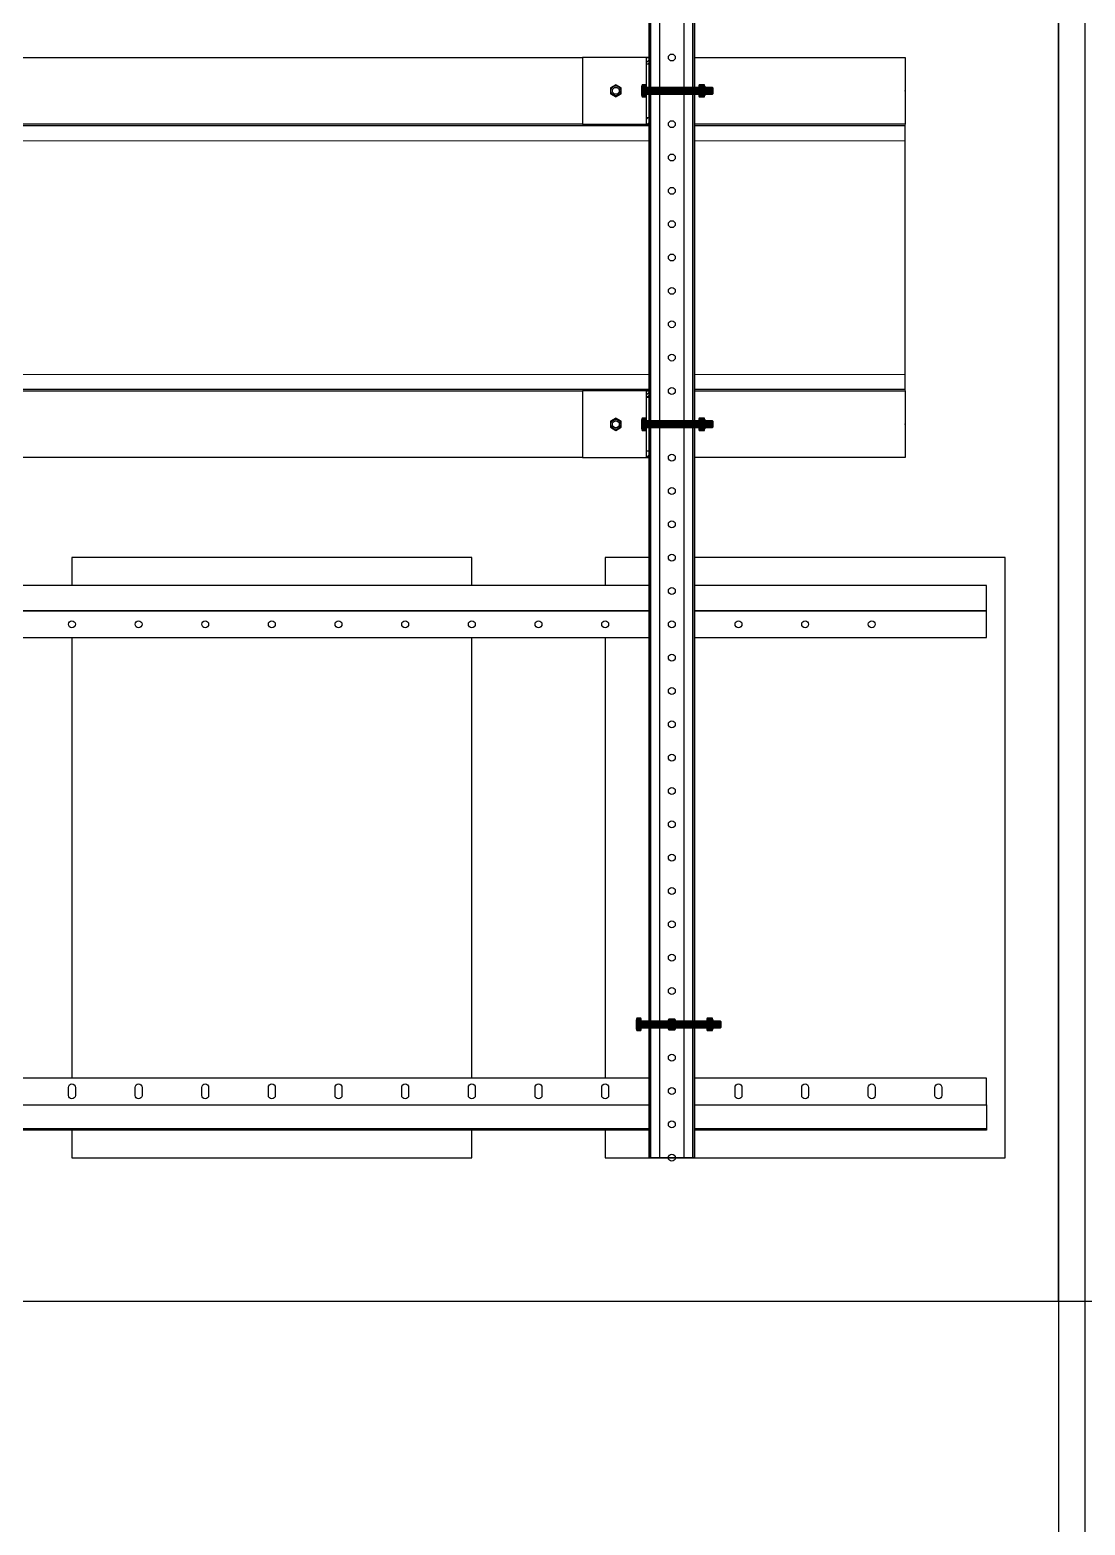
# Model space of a CAD drawing. Header units: millimetres. Extents: x -962357 to -591296, y -223672 to 59420.
# Drawn here: x -785361 to -784570, y -175394 to -174273 of the extents above; entities that cross this region are included whole.
import ezdxf
from ezdxf.enums import TextEntityAlignment as Align

# ---------------------------------------------------------------- set-up
doc = ezdxf.new("R2010")
doc.units = ezdxf.units.MM
for name, color, linetype in [('000 - H A T C H', 8, 'Continuous'), ('000 - WIPEOUT', 250, 'Continuous'), ('001 - ASCESSORIES', 251, 'Continuous'), ('A04_TUBE SERIES', 2, 'Continuous'), ('A11_ALU.SOLID SHEET', 2, 'Continuous')]:
    doc.layers.add(name, color=color, linetype=linetype)
doc.layers.add('A-GLAZ-CURT', color=2, linetype='Continuous', lineweight=9)
pattern_1 = [(110, (-0.5, 0), (-0.939693, -0.34202), []), (110, (-0.2012, 0.6409), (-0.939693, -0.34202), [1.25, -0.25, 0, -0.25])]

# ---------------------------------------------------------------- blocks, each defined once
blk = doc.blocks.new('*U4636')
at = {"layer": 'A11_ALU.SOLID SHEET', "color": 0}
blk.add_lwpolyline([(1025, -98.8), (1025, 98.8), (0, 98.8), (0, -98.8)], close=True, dxfattribs=at)
at = {"layer": 'Defpoints', "color": 250}
blk.add_point((0, 0), dxfattribs=at)
blk.add_text('AL.SHEET-HAT-TYPE-R', height=6, rotation=270, dxfattribs=at).set_placement((15, 0), align=Align.BOTTOM_CENTER)
blk = doc.blocks.new('*U4637')
blk.add_attdef('EXTR.OVL-LENGTH_', (-25, -59.1), '', height=5)
blk.add_wipeout([(-25, 0), (25, 0), (25, 7015), (-25, 7015)]).dxf.layer = '000 - WIPEOUT'
blk.add_point((0, 0))
at = {"layer": 'A04_TUBE SERIES', "color": 0}
blk.add_lwpolyline([(-25, 0), (25, 0), (25, 7015), (-25, 7015)], close=True, dxfattribs=at)
blk = doc.blocks.new('*U4873')
at = {"color": 3}
for points in [[(-225, -2850), (225, -2850), (225, -3150), (-225, -3150)], [(-225, -3250), (225, -3250), (225, -3550), (-225, -3550)]]:
    blk.add_wipeout(points, dxfattribs=at).dxf.layer = '000 - WIPEOUT'
at = {"layer": 'A11_ALU.SOLID SHEET', "color": 0, "linetype": 'ByBlock'}
for points in [[(-225, -3150), (225, -3150), (225, -2850), (-225, -2850)], [(-225, -3550), (225, -3550), (225, -3250), (-225, -3250)]]:
    blk.add_lwpolyline(points, close=True, dxfattribs=at)
blk = doc.blocks.new('*U4901')
at = {"linetype": 'ByBlock'}
blk.add_wipeout([(-3561, 0), (-2400, 0), (-2400, 39), (-3561, 39)], dxfattribs=at).dxf.layer = '001 - ASCESSORIES'
at = {"color": 1, "linetype": 'ByBlock'}
blk.add_lwpolyline([(-2400, 20), (-3561, 20), (-3561, 39), (-2400, 39)], close=True, dxfattribs=at)
for points in [[(-3527.6, 7), (-3527.6, 13, -1), (-3522.4, 13), (-3522.4, 7, -1)], [(-3477.6, 7), (-3477.6, 13, -1), (-3472.4, 13), (-3472.4, 7, -1)], [(-3427.6, 7), (-3427.6, 13, -1), (-3422.4, 13), (-3422.4, 7, -1)], [(-3377.6, 7), (-3377.6, 13, -1), (-3372.4, 13), (-3372.4, 7, -1)], [(-3327.6, 7), (-3327.6, 13, -1), (-3322.4, 13), (-3322.4, 7, -1)], [(-3277.6, 7), (-3277.6, 13, -1), (-3272.4, 13), (-3272.4, 7, -1)], [(-3227.6, 7), (-3227.6, 13, -1), (-3222.4, 13), (-3222.4, 7, -1)], [(-3177.6, 7), (-3177.6, 13, -1), (-3172.4, 13), (-3172.4, 7, -1)], [(-3127.6, 7), (-3127.6, 13, -1), (-3122.4, 13), (-3122.4, 7, -1)], [(-3077.6, 7), (-3077.6, 13, -1), (-3072.4, 13), (-3072.4, 7, -1)], [(-3027.6, 7), (-3027.6, 13, -1), (-3022.4, 13), (-3022.4, 7, -1)], [(-2977.6, 7), (-2977.6, 13, -1), (-2972.4, 13), (-2972.4, 7, -1)], [(-2927.6, 7), (-2927.6, 13, -1), (-2922.4, 13), (-2922.4, 7, -1)], [(-2877.6, 7), (-2877.6, 13, -1), (-2872.4, 13), (-2872.4, 7, -1)]]:
    blk.add_lwpolyline(points, format="xyb", close=True, dxfattribs=at)
at = {"layer": '001 - ASCESSORIES'}
blk.add_lwpolyline([(-3561, 39), (-2400, 39), (-2400, 37.8), (-3561, 37.8)], close=True, dxfattribs=at)
at = {"layer": '001 - ASCESSORIES', "color": 1, "linetype": 'ByBlock'}
blk.add_lwpolyline([(-3561, 0), (-2400, 0), (-2400, 20), (-3561, 20)], close=True, dxfattribs=at)
blk = doc.blocks.new('*U4902')
at = {"linetype": 'ByBlock'}
blk.add_wipeout([(-3536, -39), (-2400, -39), (-2400, 0), (-3536, 0)], dxfattribs=at).dxf.layer = '000 - WIPEOUT'
at = {"layer": '001 - ASCESSORIES', "color": 1, "linetype": 'ByBlock'}
blk.add_lwpolyline([(-2400, 0), (-3536, 0), (-3536, -20), (-2400, -20)], close=True, dxfattribs=at)
at = {"layer": '001 - ASCESSORIES', "linetype": 'ByBlock'}
blk.add_lwpolyline([(-2400, -20), (-3536, -20), (-3536, -39), (-2400, -39)], close=True, dxfattribs=at)
at = {"layer": '001 - ASCESSORIES', "color": 1, "linetype": 'ByBlock'}
for centre in [(-3450, -10), (-3400, -10), (-3350, -10), (-3300, -10), (-3250, -10), (-3200, -10), (-3150, -10), (-3100, -10), (-3050, -10), (-3000, -10), (-2950, -10), (-2900, -10), (-2850, -10)]:
    blk.add_circle(centre, 2.6, dxfattribs=at)
blk = doc.blocks.new('*U4908')
at = {"color": 6}
blk.add_wipeout([(875, -17), (-875, -17), (-875, 17), (875, 17)], dxfattribs=at).dxf.layer = '000 - WIPEOUT'
at = {"layer": '001 - ASCESSORIES', "color": 0, "linetype": 'ByBlock'}
for p, q in [((875, 15.8), (-875, 15.8)), ((875, -15.8), (-875, -15.8))]:
    blk.add_line(p, q, dxfattribs=at)
at = {"layer": '001 - ASCESSORIES', "color": 1}
blk.add_lwpolyline([(875, 17), (875, -17), (-875, -17), (-875, 17)], close=True, dxfattribs=at)
at = {"layer": '001 - ASCESSORIES', "color": 0, "linetype": 'ByBlock'}
for points in [[(-875, 17), (-875, 9), (875, 9), (875, 17)], [(-875, -9), (-875, -17), (875, -17), (875, -9)]]:
    blk.add_lwpolyline(points, close=True, dxfattribs=at)
at = {"layer": '001 - ASCESSORIES', "color": 1, "linetype": 'Continuous'}
for centre in [(50, 0), (75, 0), (100, 0), (125, 0), (150, 0), (175, 0), (200, 0), (225, 0), (250, 0), (275, 0), (300, 0), (325, 0), (350, 0), (375, 0), (400, 0), (425, 0), (450, 0), (475, 0), (500, 0), (525, 0), (550, 0), (575, 0), (600, 0), (625, 0), (650, 0), (675, 0), (700, 0), (725, 0), (750, 0), (775, 0), (800, 0), (825, 0), (850, 0), (875, 0)]:
    blk.add_circle(centre, 2.6, dxfattribs=at)
blk = doc.blocks.new('*U4663')
at = {"layer": '001 - ASCESSORIES', "color": 0}
blk.add_lwpolyline([(4.6, 0), (2.3, 4), (-2.3, 4), (-4.6, 0), (-2.3, -4), (2.3, -4)], close=True, dxfattribs=at)
at = {"layer": '001 - ASCESSORIES', "color": 8}
blk.add_circle((0, 0), 3.85, dxfattribs=at)
at = {"layer": '001 - ASCESSORIES', "color": 0}
blk.add_circle((0, 0), 2.6, dxfattribs=at)
blk = doc.blocks.new('*U4664')
at = {"layer": '000 - H A T C H'}
h = blk.add_hatch(color=250, dxfattribs=at)
h.dxf.hatch_style = 1
h.paths.add_polyline_path([(4, -2.3), (4, 2.3), (0, 4.6), (-4, 2.3), (-4, -2.3), (0, -4.6)])
h.paths.add_polyline_path([(0, -2.6, -1), (0, 2.6, -1)], flags=16)
at = {"layer": '001 - ASCESSORIES', "color": 0, "rotation": 270}
blk.add_blockref('*U4663', (0, 0), dxfattribs=at)
blk = doc.blocks.new('*U4682')
at = {"color": 1}
for p, q in [((-3.5, 3.5), (3.5, 3.5)), ((-3.5, 0), (3.5, 0))]:
    blk.add_line(p, q, dxfattribs=at)
at = {"color": 0}
for points in [[(-2.3, 3.2, 0.249855), (-4.6, 3.2), (-4.6, 0.3, 0.249855), (-2.3, 0.3)], [(2.3, 3.2, 0.062432), (0, 3.5, 0.062432), (-2.3, 3.2), (-2.3, 0.3, 0.061701), (0, 0, 0.061701), (2.3, 0.3)], [(4.6, 3.2, 0.249855), (2.3, 3.2), (2.3, 0.3, 0.249855), (4.6, 0.3)]]:
    blk.add_lwpolyline(points, format="xyb", close=True, dxfattribs=at)
blk = doc.blocks.new('*U4696')
at = {"layer": '000 - H A T C H'}
h = blk.add_hatch(dxfattribs=at)
h.set_pattern_fill('ANSI35', color=8, scale=4, angle=65)
h.set_pattern_definition(pattern_1)
h.paths.add_polyline_path([(0, -2.5), (59.5, -2.5), (59.5, 2.5), (0, 2.5)])
at = {"color": 8}
blk.add_line((59.5, -2.5), (59.5, 2.5), dxfattribs=at)
at = {"color": 1}
blk.add_lwpolyline([(59.5, 2.5), (0, 2.5), (0, -2.5), (59.5, -2.5), (60, -2), (60, 2)], close=True, dxfattribs=at)
blk = doc.blocks.new('*U4748')
at = {"layer": '000 - H A T C H'}
h = blk.add_hatch(color=250, dxfattribs=at)
h.dxf.hatch_style = 1
edge = h.paths.add_edge_path()
edge.add_line((-0.3, -4.6), (-3.2, -4.6))
edge.add_arc((-1, -3.5), 2.45, 180, 208.0569, ccw=False)
edge.add_line((-3.5, -3.5), (-3.5, 0))
edge.add_arc((5.9, 0), 9.36, 179.9761, 180.0239, ccw=False)
edge.add_line((-3.5, 0), (-3.5, 0))
edge.add_arc((5.9, 0), 9.36, 179.9761, 180.0239, ccw=False)
edge.add_line((-3.5, 0), (-3.5, 3.5))
edge.add_arc((-1, 3.5), 2.45, 151.9431, 180, ccw=False)
edge.add_line((-3.2, 4.6), (-0.3, 4.6))
edge.add_arc((-2.5, 3.5), 2.45, 360, 388.0569, ccw=False)
edge.add_line((0, 3.5), (0, -3.5))
edge.add_arc((-2.5, -3.5), 2.45, 331.9431, 360, ccw=False)
blk.add_blockref('*U4696', (0, 0))
at = {"layer": '001 - ASCESSORIES', "rotation": 90}
blk.add_blockref('*U4682', (0, 0), dxfattribs=at)
blk = doc.blocks.new('*U4662')
at = {"color": 1}
for p, q in [((-3.5, 4.5), (3.5, 4.5)), ((-3.5, 0), (3.5, 0))]:
    blk.add_line(p, q, dxfattribs=at)
at = {"color": 0}
for points in [[(-2.3, 4.2, 0.249893), (-4.6, 4.2), (-4.6, 0.3, 0.249893), (-2.3, 0.3)], [(2.3, 4.2, 0.062422), (0, 4.5, 0.062422), (-2.3, 4.2), (-2.3, 0.3, 0.061692), (0, 0, 0.061692), (2.3, 0.3)], [(4.6, 4.2, 0.249893), (2.3, 4.2), (2.3, 0.3, 0.249893), (4.6, 0.3)]]:
    blk.add_lwpolyline(points, format="xyb", close=True, dxfattribs=at)
blk = doc.blocks.new('*U4707')
at = {"layer": '000 - H A T C H'}
h = blk.add_hatch(color=250, dxfattribs=at)
h.dxf.hatch_style = 1
edge = h.paths.add_edge_path()
edge.add_line((0.3, 4.6), (4.2, 4.6))
edge.add_arc((2, 3.5), 2.45, 0, 28.0609, ccw=False)
edge.add_line((4.5, 3.5), (4.5, 0))
edge.add_arc((-4.9, 0), 9.36, -0.0239, 0.0239, ccw=False)
edge.add_line((4.5, 0), (4.5, 0))
edge.add_arc((-4.9, 0), 9.36, -0.0239, 0.0239, ccw=False)
edge.add_line((4.5, 0), (4.5, -3.5))
edge.add_arc((2, -3.5), 2.45, -28.0609, 0, ccw=False)
edge.add_line((4.2, -4.6), (0.3, -4.6))
edge.add_arc((2.5, -3.5), 2.45, 180, 208.0609, ccw=False)
edge.add_line((0, -3.5), (0, 3.5))
edge.add_arc((2.5, 3.5), 2.45, 151.9391, 180, ccw=False)
at = {"layer": '001 - ASCESSORIES', "color": 0, "rotation": 270}
blk.add_blockref('*U4662', (0, 0), dxfattribs=at)
blk = doc.blocks.new('*U4821')
at = {"layer": '001 - ASCESSORIES'}
blk.add_blockref('*U4748', (-23, 0), dxfattribs=at)
at = {"layer": '001 - ASCESSORIES', "color": 2}
for rotation in [90, 90, 270, 270]:
    blk.add_blockref('*U4664', (0, 0), dxfattribs=dict(at, rotation=rotation))
at = {"layer": '001 - ASCESSORIES', "color": 1}
blk.add_blockref('*U4707', (26.2, 0), dxfattribs=at)
blk = doc.blocks.new('000 - ASSCESSORIES_FAMELINE_AL.EXTR._L-PROFILE_50x68mm._non-code_TOP_VIEW')
blk.add_wipeout([(-50, -25), (0, -25), (0, 25), (-50, 25)]).dxf.layer = '000 - WIPEOUT'
at = {"layer": '000 - H A T C H'}
h = blk.add_hatch(dxfattribs=at)
h.set_pattern_fill('ANSI32', color=8, scale=0.5)
h.set_pattern_definition([(45, (-14193.569, 11847.092), (-3.367596, 3.367596), []), (45, (-14191.324, 11847.092), (-3.367596, 3.367596), [])])
h.paths.add_polyline_path([(-2, 20), (0, 20), (0, 25), (-2, 25)])
h.paths.add_polyline_path([(0, -20), (-2, -20), (-2, -25), (0, -25)])
at = {"layer": '001 - ASCESSORIES', "color": 0}
for p, q in [((0, 20), (-2, 20)), ((-2, -20), (0, -20))]:
    blk.add_line(p, q, dxfattribs=at)
at = {"layer": '001 - ASCESSORIES', "color": 1}
blk.add_line((-2, -20), (-2, 20), dxfattribs=at)
at = {"layer": '001 - ASCESSORIES'}
blk.add_lwpolyline([(-50, -25), (0, -25), (0, 25), (-50, 25)], close=True, dxfattribs=at)
at = {"layer": '001 - ASCESSORIES', "color": 0}
for points in [[(-2, 25), (0, 25), (0, 20), (-2, 20)], [(-2, -20), (0, -20), (0, -25), (-2, -25)]]:
    blk.add_lwpolyline(points, close=True, dxfattribs=at)
at = {"layer": '001 - ASCESSORIES', "color": 1}
blk.add_circle((-25, 0), 2.6, dxfattribs=at)
blk = doc.blocks.new('*U4738')
at = {"layer": '001 - ASCESSORIES', "color": 0}
blk.add_blockref('000 - ASSCESSORIES_FAMELINE_AL.EXTR._L-PROFILE_50x68mm._non-code_TOP_VIEW', (0, 0), dxfattribs=at)
blk = doc.blocks.new('*U4683')
blk.add_circle((0, 0), 3.66)
at = {"layer": '001 - ASCESSORIES', "color": 0}
blk.add_lwpolyline([(4.6, 0), (2.3, 4), (-2.3, 4), (-4.6, 0), (-2.3, -4), (2.3, -4)], close=True, dxfattribs=at)
at = {"layer": '001 - ASCESSORIES', "color": 8}
blk.add_circle((0, 0), 3.85, dxfattribs=at)
blk = doc.blocks.new('*U4715')
at = {"layer": '001 - ASCESSORIES', "rotation": 90}
blk.add_blockref('*U4683', (0, 0), dxfattribs=at)
blk = doc.blocks.new('*U4751')
at = {"layer": '001 - ASCESSORIES'}
blk.add_blockref('*U4715', (0, 0), dxfattribs=at)
blk = doc.blocks.new('*U4694')
at = {"layer": '000 - H A T C H'}
h = blk.add_hatch(dxfattribs=at)
h.set_pattern_fill('ANSI35', color=8, scale=4, angle=65)
h.set_pattern_definition(pattern_1)
h.paths.add_polyline_path([(0, -2.5), (49.5, -2.5), (49.5, 2.5), (0, 2.5)])
at = {"color": 8}
blk.add_line((49.5, -2.5), (49.5, 2.5), dxfattribs=at)
at = {"color": 1}
blk.add_lwpolyline([(49.5, 2.5), (0, 2.5), (0, -2.5), (49.5, -2.5), (50, -2), (50, 2)], close=True, dxfattribs=at)
blk = doc.blocks.new('*U4746')
at = {"layer": '000 - H A T C H'}
h = blk.add_hatch(color=250, dxfattribs=at)
h.dxf.hatch_style = 1
edge = h.paths.add_edge_path()
edge.add_line((-0.3, -4.6), (-3.2, -4.6))
edge.add_arc((-1, -3.5), 2.45, 180, 208.0569, ccw=False)
edge.add_line((-3.5, -3.5), (-3.5, 0))
edge.add_arc((5.9, 0), 9.36, 179.9761, 180.0239, ccw=False)
edge.add_line((-3.5, 0), (-3.5, 0))
edge.add_arc((5.9, 0), 9.36, 179.9761, 180.0239, ccw=False)
edge.add_line((-3.5, 0), (-3.5, 3.5))
edge.add_arc((-1, 3.5), 2.45, 151.9431, 180, ccw=False)
edge.add_line((-3.2, 4.6), (-0.3, 4.6))
edge.add_arc((-2.5, 3.5), 2.45, 360, 388.0569, ccw=False)
edge.add_line((0, 3.5), (0, -3.5))
edge.add_arc((-2.5, -3.5), 2.45, 331.9431, 360, ccw=False)
blk.add_blockref('*U4694', (0, 0))
at = {"layer": '001 - ASCESSORIES', "rotation": 90}
blk.add_blockref('*U4682', (0, 0), dxfattribs=at)
blk = doc.blocks.new('*U4752')
at = {"layer": '001 - ASCESSORIES'}
for name, p in [('*U4746', (0, 0)), ('*U4707', (39.2, 0))]:
    blk.add_blockref(name, p, dxfattribs=at)
blk = doc.blocks.new('*U4794')
at = {"color": 2}
blk.add_blockref('*U4738', (0, 0), dxfattribs=at)
for name, p in [('*U4751', (-25, 0)), ('*U4752', (-2, 0))]:
    blk.add_blockref(name, p)
blk = doc.blocks.new('*U4956')
for points in [[(-35296.6, 2495), (-44500, 2495), (-44500, 4315), (-47139.6, 4315), (-47139.6, 548), (-32660.4, 548), (-32660.4, 4315), (-35296.6, 4315)], [(-39910, -3555), (-39890, -3555), (-39890, 2495), (-39910, 2495)]]:
    blk.add_lwpolyline(points, close=True)
at = {"layer": 'A11_ALU.SOLID SHEET', "color": 1}
blk.add_blockref('*U4636', (-41050, 1330.5), dxfattribs=at)
at = {"layer": 'A04_TUBE SERIES', "color": 0, "linetype": 'ByBlock', "xscale": -1, "rotation": 90}
for p in [(-40025, 1455.5), (-40025, 1205.5)]:
    blk.add_blockref('*U4637', p, dxfattribs=at)
at = {"layer": 'A11_ALU.SOLID SHEET', "color": 0, "linetype": 'ByBlock', "rotation": 90}
blk.add_blockref('*U4873', (-43500, 880.5), dxfattribs=at)
at = {"layer": '001 - ASCESSORIES', "linetype": 'ByBlock', "rotation": 180}
for name, p in [('*U4902', (-43500, 1045.5)), ('*U4901', (-43525, 715.2))]:
    blk.add_blockref(name, p, dxfattribs=at)
blk.add_lwpolyline([(-39910, 2495), (-44500, 2495), (-44500, 4315), (-47139.6, 4315), (-47139.6, 548), (-39910, 548)], close=True)
at = {"layer": '001 - ASCESSORIES', "linetype": 'ByBlock', "rotation": 270}
blk.add_blockref('*U4908', (-40200, 1530.5), dxfattribs=at)
at = {"layer": '001 - ASCESSORIES', "linetype": 'ByBlock'}
for name, p in [('*U4794', (-40217, 1455.5)), ('*U4794', (-40217, 1205.5)), ('*U4821', (-40200, 755.5)), ('*U4821', (-40200, 755.5))]:
    blk.add_blockref(name, p, dxfattribs=at)
blk = doc.blocks.new('DPA_CP_Metal Ceiling Panel1 - Horizontal with Gap-16055486-4160-01 UPPER PLATFORM LEVEL - REFLECTED CEILING PLAN')
at = {"layer": 'A-GLAZ-CURT'}
for p, q in [((-784457.4, 4774), (-784457.4, 5049)), ((-784457.4, 4774), (-784457.4, 5049)), ((-784457.4, 5049), (-783432.4, 5049)), ((-784457.4, 5049), (-783432.4, 5049)), ((-784457.4, 4774), (-784457.4, 5049)), ((-783432.4, 4774), (-783432.4, 5049)), ((-783432.4, 5049), (-783432.4, 4774)), ((-783432.4, 5049), (-783432.4, 4774)), ((-784457.4, 4999), (-783432.4, 4999)), ((-784457.4, 4824), (-783432.4, 4824)), ((-784457.4, 4774), (-783432.4, 4774)), ((-783432.4, 4774), (-784457.4, 4774)), ((-783432.4, 4774), (-784457.4, 4774))]:
    blk.add_line(p, q, dxfattribs=at)
blk = doc.blocks.new('*U442')
at = {"layer": 'A11_ALU.SOLID SHEET', "color": 0}
blk.add_lwpolyline([(1025, -98.8), (1025, 98.8), (0, 98.8), (0, -98.8)], close=True, dxfattribs=at)
at = {"layer": 'Defpoints', "color": 250}
blk.add_point((0, 0), dxfattribs=at)
blk.add_text('AL.SHEET-HAT-TYPE-R', height=6, rotation=270, dxfattribs=at).set_placement((15, 0), align=Align.BOTTOM_CENTER)
blk = doc.blocks.new('*U719')
blk.add_attdef('EXTR.OVL-LENGTH_', (-25, -59.1), '', height=5)
blk.add_wipeout([(-25, 0), (25, 0), (25, 7015), (-25, 7015)]).dxf.layer = '000 - WIPEOUT'
blk.add_point((0, 0))
at = {"layer": 'A04_TUBE SERIES', "color": 0}
blk.add_lwpolyline([(-25, 0), (25, 0), (25, 7015), (-25, 7015)], close=True, dxfattribs=at)
blk = doc.blocks.new('*U705')
at = {"color": 3}
for points in [[(-225, -2850), (225, -2850), (225, -3150), (-225, -3150)], [(-225, -3250), (225, -3250), (225, -3550), (-225, -3550)]]:
    blk.add_wipeout(points, dxfattribs=at).dxf.layer = '000 - WIPEOUT'
at = {"layer": 'A11_ALU.SOLID SHEET', "color": 0, "linetype": 'ByBlock'}
for points in [[(-225, -3150), (225, -3150), (225, -2850), (-225, -2850)], [(-225, -3550), (225, -3550), (225, -3250), (-225, -3250)]]:
    blk.add_lwpolyline(points, close=True, dxfattribs=at)
blk = doc.blocks.new('*U505')
at = {"linetype": 'ByBlock'}
blk.add_wipeout([(-3561, 0), (-2400, 0), (-2400, 39), (-3561, 39)], dxfattribs=at).dxf.layer = '001 - ASCESSORIES'
at = {"color": 1, "linetype": 'ByBlock'}
blk.add_lwpolyline([(-2400, 20), (-3561, 20), (-3561, 39), (-2400, 39)], close=True, dxfattribs=at)
for points in [[(-3527.6, 7), (-3527.6, 13, -1), (-3522.4, 13), (-3522.4, 7, -1)], [(-3477.6, 7), (-3477.6, 13, -1), (-3472.4, 13), (-3472.4, 7, -1)], [(-3427.6, 7), (-3427.6, 13, -1), (-3422.4, 13), (-3422.4, 7, -1)], [(-3377.6, 7), (-3377.6, 13, -1), (-3372.4, 13), (-3372.4, 7, -1)], [(-3327.6, 7), (-3327.6, 13, -1), (-3322.4, 13), (-3322.4, 7, -1)], [(-3277.6, 7), (-3277.6, 13, -1), (-3272.4, 13), (-3272.4, 7, -1)], [(-3227.6, 7), (-3227.6, 13, -1), (-3222.4, 13), (-3222.4, 7, -1)], [(-3177.6, 7), (-3177.6, 13, -1), (-3172.4, 13), (-3172.4, 7, -1)], [(-3127.6, 7), (-3127.6, 13, -1), (-3122.4, 13), (-3122.4, 7, -1)], [(-3077.6, 7), (-3077.6, 13, -1), (-3072.4, 13), (-3072.4, 7, -1)], [(-3027.6, 7), (-3027.6, 13, -1), (-3022.4, 13), (-3022.4, 7, -1)], [(-2977.6, 7), (-2977.6, 13, -1), (-2972.4, 13), (-2972.4, 7, -1)], [(-2927.6, 7), (-2927.6, 13, -1), (-2922.4, 13), (-2922.4, 7, -1)], [(-2877.6, 7), (-2877.6, 13, -1), (-2872.4, 13), (-2872.4, 7, -1)]]:
    blk.add_lwpolyline(points, format="xyb", close=True, dxfattribs=at)
at = {"layer": '001 - ASCESSORIES'}
blk.add_lwpolyline([(-3561, 39), (-2400, 39), (-2400, 37.8), (-3561, 37.8)], close=True, dxfattribs=at)
at = {"layer": '001 - ASCESSORIES', "color": 1, "linetype": 'ByBlock'}
blk.add_lwpolyline([(-3561, 0), (-2400, 0), (-2400, 20), (-3561, 20)], close=True, dxfattribs=at)
blk = doc.blocks.new('*U506')
at = {"linetype": 'ByBlock'}
blk.add_wipeout([(-3536, -39), (-2400, -39), (-2400, 0), (-3536, 0)], dxfattribs=at).dxf.layer = '000 - WIPEOUT'
at = {"layer": '001 - ASCESSORIES', "color": 1, "linetype": 'ByBlock'}
blk.add_lwpolyline([(-2400, 0), (-3536, 0), (-3536, -20), (-2400, -20)], close=True, dxfattribs=at)
at = {"layer": '001 - ASCESSORIES', "linetype": 'ByBlock'}
blk.add_lwpolyline([(-2400, -20), (-3536, -20), (-3536, -39), (-2400, -39)], close=True, dxfattribs=at)
at = {"layer": '001 - ASCESSORIES', "color": 1, "linetype": 'ByBlock'}
for centre in [(-3450, -10), (-3400, -10), (-3350, -10), (-3300, -10), (-3250, -10), (-3200, -10), (-3150, -10), (-3100, -10), (-3050, -10), (-3000, -10), (-2950, -10), (-2900, -10), (-2850, -10)]:
    blk.add_circle(centre, 2.6, dxfattribs=at)
blk = doc.blocks.new('*U522')
at = {"color": 6}
blk.add_wipeout([(875, -17), (-875, -17), (-875, 17), (875, 17)], dxfattribs=at).dxf.layer = '000 - WIPEOUT'
at = {"layer": '001 - ASCESSORIES', "color": 0, "linetype": 'ByBlock'}
for p, q in [((875, 15.8), (-875, 15.8)), ((875, -15.8), (-875, -15.8))]:
    blk.add_line(p, q, dxfattribs=at)
at = {"layer": '001 - ASCESSORIES', "color": 1}
blk.add_lwpolyline([(875, 17), (875, -17), (-875, -17), (-875, 17)], close=True, dxfattribs=at)
at = {"layer": '001 - ASCESSORIES', "color": 0, "linetype": 'ByBlock'}
for points in [[(-875, 17), (-875, 9), (875, 9), (875, 17)], [(-875, -9), (-875, -17), (875, -17), (875, -9)]]:
    blk.add_lwpolyline(points, close=True, dxfattribs=at)
at = {"layer": '001 - ASCESSORIES', "color": 1, "linetype": 'Continuous'}
for centre in [(50, 0), (75, 0), (100, 0), (125, 0), (150, 0), (175, 0), (200, 0), (225, 0), (250, 0), (275, 0), (300, 0), (325, 0), (350, 0), (375, 0), (400, 0), (425, 0), (450, 0), (475, 0), (500, 0), (525, 0), (550, 0), (575, 0), (600, 0), (625, 0), (650, 0), (675, 0), (700, 0), (725, 0), (750, 0), (775, 0), (800, 0), (825, 0), (850, 0), (875, 0)]:
    blk.add_circle(centre, 2.6, dxfattribs=at)
blk = doc.blocks.new('*U350')
at = {"layer": '001 - ASCESSORIES', "color": 0}
blk.add_lwpolyline([(4.6, 0), (2.3, 4), (-2.3, 4), (-4.6, 0), (-2.3, -4), (2.3, -4)], close=True, dxfattribs=at)
at = {"layer": '001 - ASCESSORIES', "color": 8}
blk.add_circle((0, 0), 3.85, dxfattribs=at)
at = {"layer": '001 - ASCESSORIES', "color": 0}
blk.add_circle((0, 0), 2.6, dxfattribs=at)
blk = doc.blocks.new('*U671')
at = {"layer": '000 - H A T C H'}
h = blk.add_hatch(color=250, dxfattribs=at)
h.dxf.hatch_style = 1
h.paths.add_polyline_path([(4, -2.3), (4, 2.3), (0, 4.6), (-4, 2.3), (-4, -2.3), (0, -4.6)])
h.paths.add_polyline_path([(0, -2.6, -1), (0, 2.6, -1)], flags=16)
at = {"layer": '001 - ASCESSORIES', "color": 0, "rotation": 270}
blk.add_blockref('*U350', (0, 0), dxfattribs=at)
blk = doc.blocks.new('*U351')
at = {"color": 1}
for p, q in [((-3.5, 3.5), (3.5, 3.5)), ((-3.5, 0), (3.5, 0))]:
    blk.add_line(p, q, dxfattribs=at)
at = {"color": 0}
for points in [[(-2.3, 3.2, 0.249855), (-4.6, 3.2), (-4.6, 0.3, 0.249855), (-2.3, 0.3)], [(2.3, 3.2, 0.062432), (0, 3.5, 0.062432), (-2.3, 3.2), (-2.3, 0.3, 0.061701), (0, 0, 0.061701), (2.3, 0.3)], [(4.6, 3.2, 0.249855), (2.3, 3.2), (2.3, 0.3, 0.249855), (4.6, 0.3)]]:
    blk.add_lwpolyline(points, format="xyb", close=True, dxfattribs=at)
blk = doc.blocks.new('*U365')
at = {"layer": '000 - H A T C H'}
h = blk.add_hatch(dxfattribs=at)
h.set_pattern_fill('ANSI35', color=8, scale=4, angle=65)
h.set_pattern_definition(pattern_1)
h.paths.add_polyline_path([(0, -2.5), (59.5, -2.5), (59.5, 2.5), (0, 2.5)])
at = {"color": 8}
blk.add_line((59.5, -2.5), (59.5, 2.5), dxfattribs=at)
at = {"color": 1}
blk.add_lwpolyline([(59.5, 2.5), (0, 2.5), (0, -2.5), (59.5, -2.5), (60, -2), (60, 2)], close=True, dxfattribs=at)
blk = doc.blocks.new('*U583')
at = {"layer": '000 - H A T C H'}
h = blk.add_hatch(color=250, dxfattribs=at)
h.dxf.hatch_style = 1
edge = h.paths.add_edge_path()
edge.add_line((-0.3, -4.6), (-3.2, -4.6))
edge.add_arc((-1, -3.5), 2.45, 180, 208.0569, ccw=False)
edge.add_line((-3.5, -3.5), (-3.5, 0))
edge.add_arc((5.9, 0), 9.36, 179.9761, 180.0239, ccw=False)
edge.add_line((-3.5, 0), (-3.5, 0))
edge.add_arc((5.9, 0), 9.36, 179.9761, 180.0239, ccw=False)
edge.add_line((-3.5, 0), (-3.5, 3.5))
edge.add_arc((-1, 3.5), 2.45, 151.9431, 180, ccw=False)
edge.add_line((-3.2, 4.6), (-0.3, 4.6))
edge.add_arc((-2.5, 3.5), 2.45, 360, 388.0569, ccw=False)
edge.add_line((0, 3.5), (0, -3.5))
edge.add_arc((-2.5, -3.5), 2.45, 331.9431, 360, ccw=False)
blk.add_blockref('*U365', (0, 0))
at = {"layer": '001 - ASCESSORIES', "rotation": 90}
blk.add_blockref('*U351', (0, 0), dxfattribs=at)
blk = doc.blocks.new('*U349')
at = {"color": 1}
for p, q in [((-3.5, 4.5), (3.5, 4.5)), ((-3.5, 0), (3.5, 0))]:
    blk.add_line(p, q, dxfattribs=at)
at = {"color": 0}
for points in [[(-2.3, 4.2, 0.249893), (-4.6, 4.2), (-4.6, 0.3, 0.249893), (-2.3, 0.3)], [(2.3, 4.2, 0.062422), (0, 4.5, 0.062422), (-2.3, 4.2), (-2.3, 0.3, 0.061692), (0, 0, 0.061692), (2.3, 0.3)], [(4.6, 4.2, 0.249893), (2.3, 4.2), (2.3, 0.3, 0.249893), (4.6, 0.3)]]:
    blk.add_lwpolyline(points, format="xyb", close=True, dxfattribs=at)
blk = doc.blocks.new('*U667')
at = {"layer": '000 - H A T C H'}
h = blk.add_hatch(color=250, dxfattribs=at)
h.dxf.hatch_style = 1
edge = h.paths.add_edge_path()
edge.add_line((0.3, 4.6), (4.2, 4.6))
edge.add_arc((2, 3.5), 2.45, 0, 28.0609, ccw=False)
edge.add_line((4.5, 3.5), (4.5, 0))
edge.add_arc((-4.9, 0), 9.36, -0.0239, 0.0239, ccw=False)
edge.add_line((4.5, 0), (4.5, 0))
edge.add_arc((-4.9, 0), 9.36, -0.0239, 0.0239, ccw=False)
edge.add_line((4.5, 0), (4.5, -3.5))
edge.add_arc((2, -3.5), 2.45, -28.0609, 0, ccw=False)
edge.add_line((4.2, -4.6), (0.3, -4.6))
edge.add_arc((2.5, -3.5), 2.45, 180, 208.0609, ccw=False)
edge.add_line((0, -3.5), (0, 3.5))
edge.add_arc((2.5, 3.5), 2.45, 151.9391, 180, ccw=False)
at = {"layer": '001 - ASCESSORIES', "color": 0, "rotation": 270}
blk.add_blockref('*U349', (0, 0), dxfattribs=at)
blk = doc.blocks.new('*U686')
at = {"layer": '001 - ASCESSORIES'}
blk.add_blockref('*U583', (-23, 0), dxfattribs=at)
at = {"layer": '001 - ASCESSORIES', "color": 2}
for rotation in [90, 90, 270, 270]:
    blk.add_blockref('*U671', (0, 0), dxfattribs=dict(at, rotation=rotation))
at = {"layer": '001 - ASCESSORIES', "color": 1}
blk.add_blockref('*U667', (26.2, 0), dxfattribs=at)
blk = doc.blocks.new('*U573')
at = {"layer": '001 - ASCESSORIES', "color": 0}
blk.add_blockref('000 - ASSCESSORIES_FAMELINE_AL.EXTR._L-PROFILE_50x68mm._non-code_TOP_VIEW', (0, 0), dxfattribs=at)
blk = doc.blocks.new('*U352')
blk.add_circle((0, 0), 3.66)
at = {"layer": '001 - ASCESSORIES', "color": 0}
blk.add_lwpolyline([(4.6, 0), (2.3, 4), (-2.3, 4), (-4.6, 0), (-2.3, -4), (2.3, -4)], close=True, dxfattribs=at)
at = {"layer": '001 - ASCESSORIES', "color": 8}
blk.add_circle((0, 0), 3.85, dxfattribs=at)
blk = doc.blocks.new('*U662')
at = {"layer": '001 - ASCESSORIES', "rotation": 90}
blk.add_blockref('*U352', (0, 0), dxfattribs=at)
blk = doc.blocks.new('*U569')
at = {"layer": '001 - ASCESSORIES'}
blk.add_blockref('*U662', (0, 0), dxfattribs=at)
blk = doc.blocks.new('*U363')
at = {"layer": '000 - H A T C H'}
h = blk.add_hatch(dxfattribs=at)
h.set_pattern_fill('ANSI35', color=8, scale=4, angle=65)
h.set_pattern_definition(pattern_1)
h.paths.add_polyline_path([(0, -2.5), (49.5, -2.5), (49.5, 2.5), (0, 2.5)])
at = {"color": 8}
blk.add_line((49.5, -2.5), (49.5, 2.5), dxfattribs=at)
at = {"color": 1}
blk.add_lwpolyline([(49.5, 2.5), (0, 2.5), (0, -2.5), (49.5, -2.5), (50, -2), (50, 2)], close=True, dxfattribs=at)
blk = doc.blocks.new('*U584')
at = {"layer": '000 - H A T C H'}
h = blk.add_hatch(color=250, dxfattribs=at)
h.dxf.hatch_style = 1
edge = h.paths.add_edge_path()
edge.add_line((-0.3, -4.6), (-3.2, -4.6))
edge.add_arc((-1, -3.5), 2.45, 180, 208.0569, ccw=False)
edge.add_line((-3.5, -3.5), (-3.5, 0))
edge.add_arc((5.9, 0), 9.36, 179.9761, 180.0239, ccw=False)
edge.add_line((-3.5, 0), (-3.5, 0))
edge.add_arc((5.9, 0), 9.36, 179.9761, 180.0239, ccw=False)
edge.add_line((-3.5, 0), (-3.5, 3.5))
edge.add_arc((-1, 3.5), 2.45, 151.9431, 180, ccw=False)
edge.add_line((-3.2, 4.6), (-0.3, 4.6))
edge.add_arc((-2.5, 3.5), 2.45, 360, 388.0569, ccw=False)
edge.add_line((0, 3.5), (0, -3.5))
edge.add_arc((-2.5, -3.5), 2.45, 331.9431, 360, ccw=False)
blk.add_blockref('*U363', (0, 0))
at = {"layer": '001 - ASCESSORIES', "rotation": 90}
blk.add_blockref('*U351', (0, 0), dxfattribs=at)
blk = doc.blocks.new('*U680')
at = {"layer": '001 - ASCESSORIES'}
for name, p in [('*U584', (0, 0)), ('*U667', (39.2, 0))]:
    blk.add_blockref(name, p, dxfattribs=at)
blk = doc.blocks.new('*U681')
at = {"color": 2}
blk.add_blockref('*U573', (0, 0), dxfattribs=at)
for name, p in [('*U569', (-25, 0)), ('*U680', (-2, 0))]:
    blk.add_blockref(name, p)

msp = doc.modelspace()

# ---------------------------------------------------------------- block references
at = {"layer": 'A-GLAZ-CURT'}
msp.add_blockref('DPA_CP_Metal Ceiling Panel1 - Horizontal with Gap-16055486-4160-01 UPPER PLATFORM LEVEL - REFLECTED CEILING PLAN', (-1272.5, -179355.5), dxfattribs=at)

# ---------------------------------------------------------------- next in the draw order: block references
msp.add_blockref('*U4956', (-744680, -175774.4))

# ---------------------------------------------------------------- next in the draw order: linework, layer by layer
for points in [[(-779976.6, -173279.4), (-789180, -173279.4), (-789180, -171459.4), (-791819.6, -171459.4), (-791819.6, -175226.4), (-777340.4, -175226.4), (-777340.4, -171459.4), (-779976.6, -171459.4)], [(-784590, -179329.4), (-784570, -179329.4), (-784570, -173279.4), (-784590, -173279.4)]]:
    msp.add_lwpolyline(points, close=True)

# ---------------------------------------------------------------- next in the draw order: block references
at = {"layer": 'A11_ALU.SOLID SHEET', "color": 1}
msp.add_blockref('*U442', (-785730, -174443.9), dxfattribs=at)

# ---------------------------------------------------------------- next in the draw order: block references
at = {"layer": 'A04_TUBE SERIES', "color": 0, "linetype": 'ByBlock', "xscale": -1, "rotation": 90}
for p in [(-784705, -174318.9), (-784705, -174568.9)]:
    msp.add_blockref('*U719', p, dxfattribs=at)
at = {"layer": 'A11_ALU.SOLID SHEET', "color": 0, "linetype": 'ByBlock', "rotation": 90}
msp.add_blockref('*U705', (-788180, -174893.9), dxfattribs=at)

# ---------------------------------------------------------------- next in the draw order: block references
at = {"layer": '001 - ASCESSORIES', "linetype": 'ByBlock', "rotation": 180}
for name, p in [('*U506', (-788180, -174728.9)), ('*U505', (-788205, -175059.2))]:
    msp.add_blockref(name, p, dxfattribs=at)

# ---------------------------------------------------------------- next in the draw order: linework, layer by layer
msp.add_lwpolyline([(-784590, -173279.4), (-789180, -173279.4), (-789180, -171459.4), (-791819.6, -171459.4), (-791819.6, -175226.4), (-784590, -175226.4)], close=True)

# ---------------------------------------------------------------- next in the draw order: block references
at = {"layer": '001 - ASCESSORIES', "linetype": 'ByBlock', "rotation": 270}
msp.add_blockref('*U522', (-784880, -174243.9), dxfattribs=at)

# ---------------------------------------------------------------- next in the draw order: block references
at = {"layer": '001 - ASCESSORIES', "linetype": 'ByBlock'}
for name, p in [('*U681', (-784897, -174318.9)), ('*U681', (-784897, -174568.9)), ('*U686', (-784880, -175018.9)), ('*U686', (-784880, -175018.9))]:
    msp.add_blockref(name, p, dxfattribs=at)

doc.saveas('drawing.dxf')
